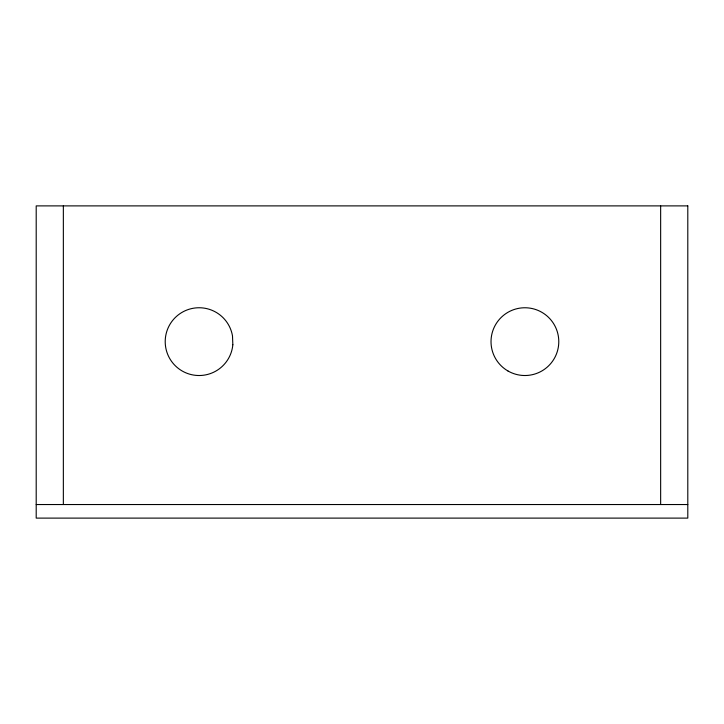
<?xml version="1.0" encoding="UTF-8"?>
<svg xmlns="http://www.w3.org/2000/svg" width="724" height="724" viewBox="0 0 724 724"><rect width="100%" height="100%" fill="white"/><g stroke="black" fill="none" stroke-linecap="round" stroke-linejoin="round"><path stroke-width="1.09" d="M36.2 504.538L687.8 504.538M660.65 205.888L660.65 504.538M63.35 205.888L63.35 504.538M687.8 205.888L36.2 205.888L36.2 518.113L687.8 518.113L687.8 205.888M232.838 344.742L232.494 335.9A33.883 33.883 0 0 0 179.787 313.791A33.883 33.883 0 0 0 182.023 370.905A33.883 33.883 0 0 0 232.838 344.742M507.958 370.978A33.883 33.883 0 0 0 558.783 341.637A33.883 33.883 0 0 0 507.958 312.297A33.883 33.883 0 0 0 507.958 370.978"/></g></svg>
